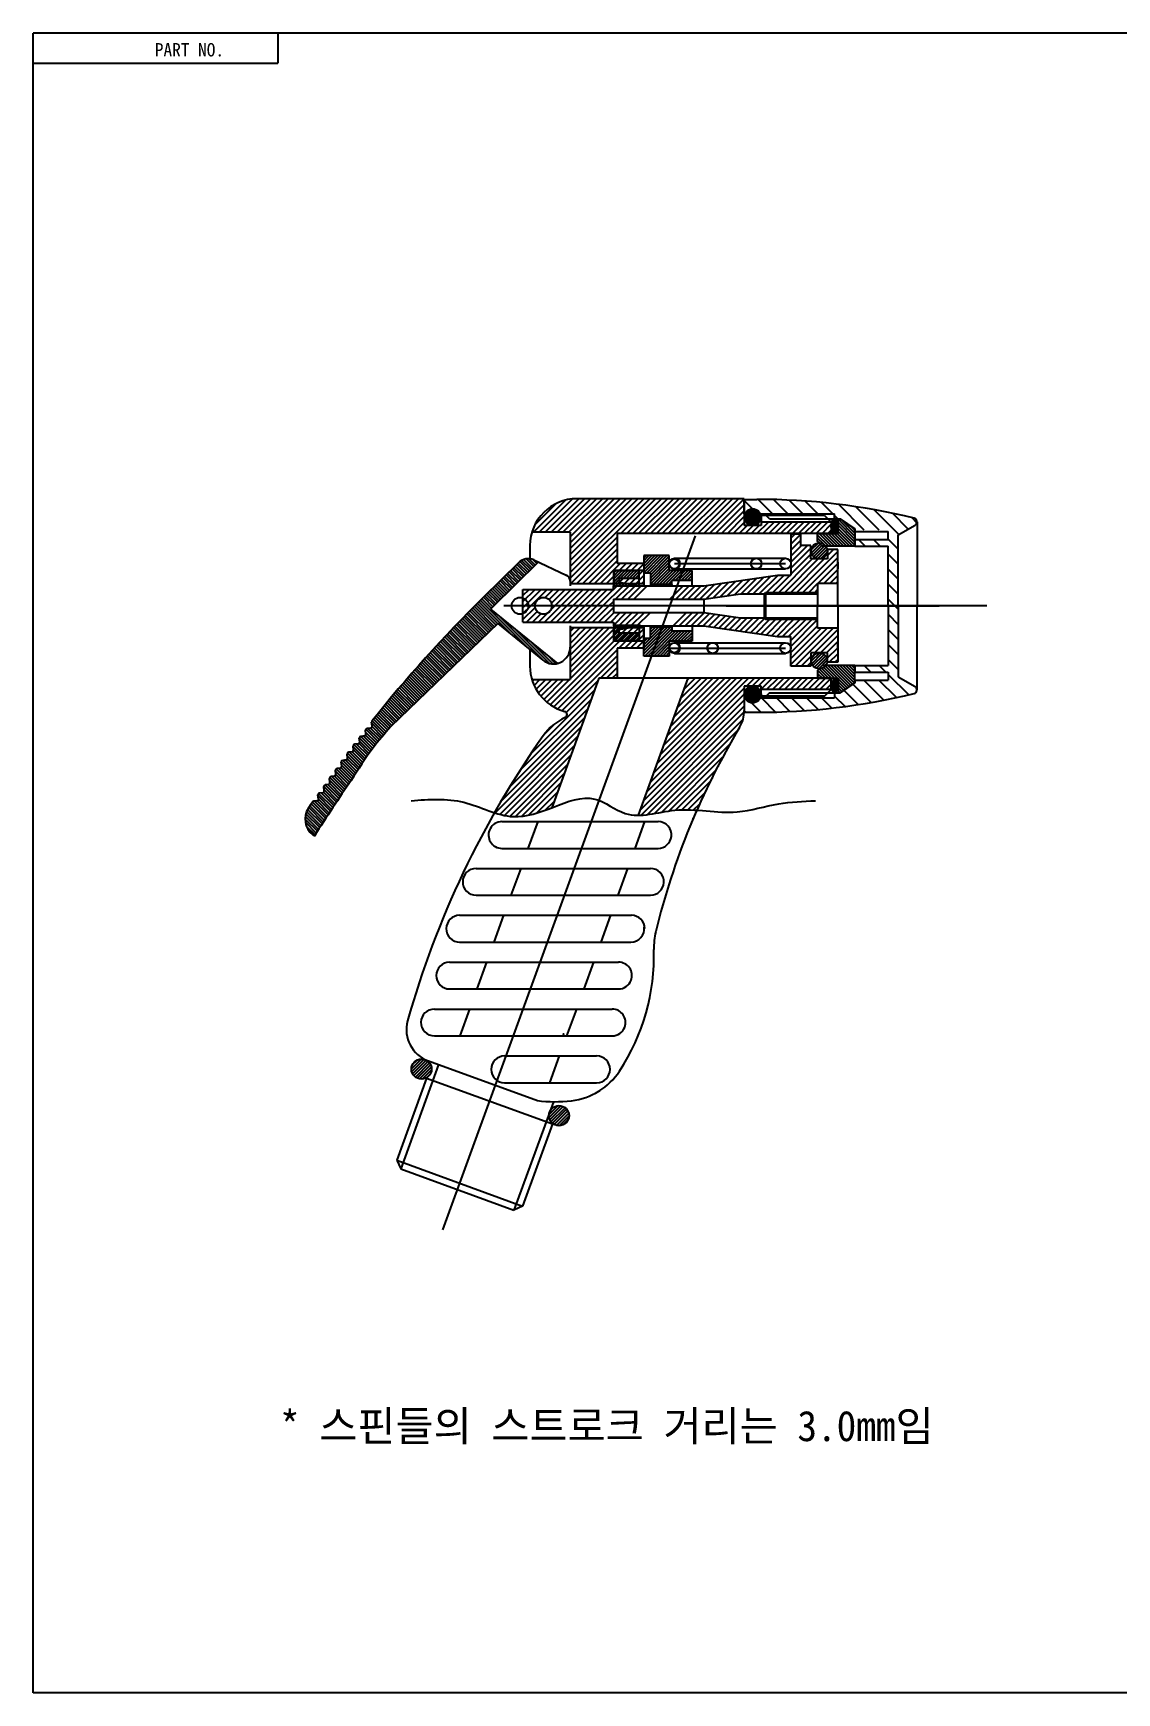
# Model space of a CAD drawing. Extents: x 838 to 1191, y 57 to 305.
# Drawn here: x 838.1 to 1000, y 56.8 to 304.6 of the extents above; entities that cross this region are included whole.
import ezdxf

# ---------------------------------------------------------------- set-up
doc = ezdxf.new("R2010")
doc.units = 0
doc.layers.get('0').update_dxf_attribs({"color": 2, "linetype": 'CONTINUOUS'})
doc.styles.add('STYLE1', font='GulimChe.ttf', dxfattribs={"height": 3})
doc.styles.add('STYLE3', font='GulimChe.ttf')
pattern_1 = [(45, (-5.9449, -768.7555), (-0.2245064, 0.2245064), [])]

# ---------------------------------------------------------------- blocks, each defined once
blk = doc.blocks.new('A$C1EE47517')
at = {"linetype": 'Continuous'}
for p, q in [((3.05, 1.9), (3.05, 4.1)), ((3.05, 4.1), (3.35, 4.1)), ((3.05, 4.1), (3.35, 4.1)), ((3.05, 1.9), (3.05, 4.1)), ((3.35, 4.1), (5.55, 2.6)), ((3.35, 4.1), (5.55, 2.6)), ((5.55, 2.6), (5.55, 0)), ((5.55, 2.6), (5.55, 0)), ((0, 0.7), (0, 1.9)), ((0, 1.9), (3.05, 1.9)), ((0, 1.9), (3.05, 1.9)), ((0.7, 0), (0, 0.7)), ((5.55, 0), (0.7, 0))]:
    blk.add_line(p, q, dxfattribs=at)

msp = doc.modelspace()

# ---------------------------------------------------------------- hatches: boundary and pattern name
h = msp.add_hatch()
h.set_pattern_fill('ANSI31', color=256, scale=5, style=0)
h.set_pattern_definition([(45, (-466.68055, -1931.7047), (-0.44194174, 0.44194174), [])])
h.paths.add_polyline_path([(957.3418, 229.86325), (957.3418, 231.56325), (946.8418, 231.56325), (946.8418, 231.06325), (944.3418, 231.06325), (944.3418, 235.06325), (919.3418, 235.06325, 0.331679267), (912.63359, 230.06325), (918.3418, 230.06325), (918.3418, 222.36325), (929.3418, 222.36325), (929.3418, 225.36325), (925.3418, 225.36325), (925.3418, 229.86325)])
edge = h.paths.add_edge_path()
edge.add_line((922.62066, 208.26325), (925.3418, 208.26325))
edge.add_line((925.3418, 208.26325), (925.3418, 212.76325))
edge.add_line((925.3418, 212.76325), (929.3418, 212.76325))
edge.add_line((929.3418, 212.76325), (929.3418, 215.76325))
edge.add_line((929.3418, 215.76325), (918.3444, 215.76325))
edge.add_line((918.3444, 215.76325), (918.34801, 212.89632))
edge.add_arc((915.84801, 212.89317), 2.5, -4.0416365, 0.0722357, ccw=False)
edge.add_line((918.3418, 212.71697), (918.3418, 208.06325))
edge.add_line((918.3418, 208.06325), (912.63359, 208.06325))
edge.add_arc((919.3418, 210.06325), 7, 196.6015496, 254.8769637)
edge.add_arc((917.3851, 202.82299), 0.5, -65.910747, 74.8769637, ccw=False)
edge.add_arc((920.85445, 195.06325), 8, 114.089253, 144.8515192)
edge.add_arc((1028.78596, 119.07121), 140, 144.8515192, 150.4220343)
edge.add_spline(control_points=[(907.03008, 188.17625), (907.97372, 187.86692), (910.78534, 187.16128), (913.63426, 188.16898), (915.58088, 188.92162)], knot_values=[12.622246442, 12.622246442, 12.622246442, 12.622246442, 15.586527392, 21.473886584, 21.473886584, 21.473886584, 21.473886584], degree=3, periodic=0)
edge.add_line((915.58088, 188.92162), (922.62066, 208.26325))
edge = h.paths.add_edge_path()
edge.add_spline(control_points=[(928.47351, 187.79626), (930.24753, 187.79916), (933.24525, 188.69441), (936.17113, 188.62199), (937.25793, 188.55146)], knot_values=[35.050261881, 35.050261881, 35.050261881, 35.050261881, 40.477420408, 43.722851468, 43.722851468, 43.722851468, 43.722851468], degree=3, periodic=0)
edge.add_arc((1037.61819, 144.49339), 109.60518, 149.039412, 156.2985645, ccw=False)
edge.add_arc((939.3418, 203.45183), 5, 329.039412, 360)
edge.add_line((944.3418, 203.45183), (944.3418, 207.06325))
edge.add_line((944.3418, 207.06325), (946.8418, 207.06325))
edge.add_line((946.8418, 207.06325), (946.8418, 206.56325))
edge.add_line((946.8418, 206.56325), (957.3418, 206.56325))
edge.add_line((957.3418, 206.56325), (957.3418, 208.26325))
edge.add_line((957.3418, 208.26325), (935.92289, 208.26325))
edge.add_line((935.92289, 208.26325), (928.47351, 187.79626))
h = msp.add_hatch()
h.set_pattern_fill('ANSI31', color=256, scale=0.5, angle=90, style=0)
h.set_pattern_definition([(135, (622.5974, -56.352), (-1.122532, -1.122532), [])])
h.paths.add_polyline_path([(947.3418, 234.95711), (947.3418, 232.81325), (957.8418, 232.81325), (957.8418, 232.06325), (958.6418, 232.06325), (960.8418, 230.56325), (960.8418, 230.36325), (965.8418, 230.36325), (965.8418, 228.96325), (960.8418, 228.96325), (960.8418, 227.96325), (965.8418, 227.96325), (965.8418, 219.06325), (967.3418, 219.06325), (967.3418, 229.66325), (969.85437, 231.11389, 0.677224235), (969.70185, 232.17052, 0.056512468)])
h.paths.add_polyline_path([(947.3418, 234.95711, 0.002769935), (946.23385, 234.96325), (944.3418, 234.96325), (944.3418, 233.96325), (945.1418, 233.96325), (945.1418, 232.81325), (947.3418, 232.81325)])
h.paths.add_polyline_path([(945.1418, 233.96325), (944.3418, 233.96325), (944.3418, 232.81325), (945.1418, 232.81325)])
h.paths.add_polyline_path([(967.3418, 219.06325), (965.8418, 219.06325), (965.8418, 210.16325), (960.8418, 210.16325), (960.8418, 209.16325), (965.8418, 209.16325), (965.8418, 207.96325), (960.8418, 207.96325), (960.8418, 207.56325), (958.6418, 206.06325), (957.8418, 206.06325), (957.8418, 205.31325), (947.3418, 205.31325), (947.3418, 203.16939, 0.056512468), (969.70185, 205.95598, 0.677224235), (969.85437, 207.01262), (967.3418, 208.46325)])
h.paths.add_polyline_path([(947.3418, 205.31325), (945.1418, 205.31325), (945.1418, 204.16325), (944.3418, 204.16325), (944.3418, 203.16325), (946.23385, 203.16325, 0.002769935), (947.3418, 203.16939)])
h.paths.add_polyline_path([(945.1418, 205.31325), (944.3418, 205.31325), (944.3418, 204.16325), (945.1418, 204.16325)], flags=16)
h = msp.add_hatch()
h.set_pattern_fill('ANSI31', color=256, style=0)
h.set_pattern_definition([(45, (-466.68055, -1931.70472), (-0.0883883476, 0.0883883476), [])])
h.paths.add_polyline_path([(946.8418, 232.31325, 1), (944.3418, 232.31325, 1)])
h = msp.add_hatch()
h.set_pattern_fill('ANSI31', color=256, scale=0.1, angle=90, style=0)
h.set_pattern_definition([(135, (-305.10816, -1266.4466), (-0.224506403, -0.224506403), [])])
h.paths.add_polyline_path([(960.8418, 230.56325), (958.6418, 232.06325), (958.3418, 232.06325), (958.3418, 229.86325), (955.29631, 229.86325), (955.29631, 228.66325), (955.49731, 228.46225, -0.252365145), (956.52099, 227.96325), (960.8418, 227.96325)])
h.paths.add_polyline_path([(958.3418, 208.26325), (958.3418, 206.06325), (958.6418, 206.06325), (960.8418, 207.56325), (960.8418, 210.16325), (956.52099, 210.16325, -0.252365145), (955.49731, 209.66425), (955.29631, 209.46325), (955.29631, 208.26325)])
h = msp.add_hatch()
h.set_pattern_fill('ANSI31', color=256, scale=0.1, style=0)
h.set_pattern_definition([(45, (-466.680554, -1424.754878), (-0.008838834765, 0.008838834765), [])])
edge = h.paths.add_edge_path()
edge.add_ellipse((957.8418, 230.96325), major_axis=(0, -1.1), ratio=0.454545455, start_angle=0, end_angle=360)
h = msp.add_hatch()
h.set_pattern_fill('ANSI31', color=256, scale=0.1, style=0)
h.set_pattern_definition([(45, (-305.10816, -1266.4466), (-0.224506403, 0.224506403), [])])
h.paths.add_polyline_path([(955.49731, 228.46225, 0.402300598), (954.34631, 227.26325, 1), (956.74631, 227.26325, 0.156977317), (956.52099, 227.96325), (955.99631, 227.96325)])
h.paths.add_polyline_path([(955.49731, 209.66425), (955.99631, 210.16325), (956.52099, 210.16325, 0.156977317), (956.74631, 210.86325, 1), (954.34631, 210.86325, 0.402300598)])
h = msp.add_hatch()
h.set_pattern_fill('ANSI31', color=256, scale=0.1, angle=90, style=0)
h.set_pattern_definition([(135, (658.84325, -110.1147), (-0.2245064, -0.2245064), [])])
edge = h.paths.add_edge_path()
edge.add_line((907.53769, 216.40584), (914.27471, 210.95031))
edge.add_arc((915.84801, 212.89317), 2.5, 231, 284.1301024)
edge.add_line((916.45832, 210.46881), (906.44342, 218.57872))
edge.add_arc((1047.68797, 75.57181), 201, 134.5344343, 134.6447689, ccw=False)
edge.add_line((906.71907, 218.85045), (913.58148, 225.60223))
edge.add_line((913.58148, 225.60223), (912.90201, 225.91803))
edge.add_arc((912.05905, 224.10436), 2, 65.0722357, 134.5344343)
edge.add_line((910.65638, 225.53001), (905.31639, 220.27611))
edge.add_arc((1047.68797, 75.57181), 203, 134.5344343, 141.5327323)
edge.add_arc((888.94208, 201.69598), 0.25, 141.5327323, 186)
edge.add_line((888.69345, 201.66985), (888.75438, 201.09018))
edge.add_arc((888.50575, 201.06405), 0.25, -84.0000002, 6, ccw=False)
edge.add_line((888.53188, 200.81542), (887.99201, 200.75868))
edge.add_arc((888.01814, 200.51005), 0.25, 96, 186)
edge.add_line((887.76951, 200.48391), (887.82998, 199.9086))
edge.add_arc((887.58135, 199.88247), 0.25, -84.0000002, 6, ccw=False)
edge.add_line((887.60748, 199.63384), (887.07544, 199.57792))
edge.add_arc((887.10157, 199.32929), 0.25, 96, 186)
edge.add_line((886.85294, 199.30316), (886.91423, 198.72003))
edge.add_arc((886.6656, 198.69389), 0.25, -84.0000002, 6, ccw=False)
edge.add_line((886.69173, 198.44526), (886.16751, 198.39017))
edge.add_arc((886.19364, 198.14153), 0.25, 96, 186)
edge.add_line((885.94501, 198.1154), (886.00712, 197.52445))
edge.add_arc((885.75849, 197.49831), 0.25, -84.0000002, 6, ccw=False)
edge.add_line((885.78463, 197.24968), (885.26823, 197.19541))
edge.add_arc((885.29437, 196.94678), 0.25, 96, 186)
edge.add_line((885.04574, 196.92065), (885.10867, 196.32186))
edge.add_arc((884.86004, 196.29573), 0.25, -84.0000002, 6, ccw=False)
edge.add_line((884.88617, 196.0471), (884.37762, 195.99365))
edge.add_arc((884.40375, 195.74501), 0.25, 96, 186)
edge.add_line((884.15512, 195.71888), (884.21888, 195.11226))
edge.add_arc((883.97025, 195.08613), 0.25, -84.0000002, 6, ccw=False)
edge.add_line((883.99638, 194.8375), (883.49567, 194.78487))
edge.add_arc((883.52181, 194.53624), 0.25, 96, 186)
edge.add_line((883.27318, 194.51011), (883.33776, 193.89564))
edge.add_arc((883.08913, 193.8695), 0.25, -84.0000002, 6, ccw=False)
edge.add_line((883.11526, 193.62087), (882.62241, 193.56907))
edge.add_arc((882.64854, 193.32044), 0.25, 96, 186)
edge.add_line((882.39991, 193.29431), (882.46532, 192.67199))
edge.add_arc((882.21669, 192.64585), 0.25, -84.0000002, 6, ccw=False)
edge.add_line((882.24282, 192.39722), (881.75783, 192.34625))
edge.add_arc((881.78396, 192.09762), 0.25, 96, 186)
edge.add_line((881.53533, 192.07149), (881.60157, 191.4413))
edge.add_arc((881.35294, 191.41517), 0.25, -84.0000002, 6, ccw=False)
edge.add_line((881.37907, 191.16653), (880.90196, 191.11639))
edge.add_arc((880.92809, 190.86776), 0.25, 96, 186)
edge.add_line((880.67946, 190.84163), (880.74653, 190.20356))
edge.add_arc((880.49789, 190.17743), 0.25, -84, 6, ccw=False)
edge.add_line((880.52403, 189.9288), (880.03559, 189.87746))
edge.add_arc((880.06172, 189.62883), 0.25, 96, 145.767666)
edge.add_arc((1047.68797, 75.57181), 203, 145.767666, 146.0631767)
edge.add_line((879.26827, 188.90233), (879.23942, 188.85864))
edge.add_arc((881.75723, 187.22749), 3, 147.0631767, 231)
edge.add_line((879.86927, 184.89606), (880.13473, 184.68109))
edge.add_spline(control_points=[(880.13473, 184.68109), (881.05042, 186.1052), (882.84655, 188.89857), (885.81421, 193.25105), (888.46109, 197.46488), (890.64887, 199.98857), (891.55797, 201.03725)], knot_values=[0, 0, 0, 0, 5.078515851, 9.961485219, 15.81059613, 19.969151939, 19.969151939, 19.969151939, 19.969151939], degree=3, periodic=0)
edge.add_line((891.55797, 201.03725), (907.53769, 216.40584))
h = msp.add_hatch()
h.set_pattern_fill('ANSI31', color=256, scale=0.1, style=0)
h.set_pattern_definition(pattern_1)
h.paths.add_polyline_path([(933.1418, 224.36325), (933.1418, 226.56325), (929.3418, 226.56325), (929.3418, 223.96325), (930.3418, 223.96325), (930.3418, 222.26325), (933.5418, 222.26325), (933.5418, 222.86325), (936.5418, 222.86325), (936.5418, 224.36325)])
h.paths.add_polyline_path([(930.3418, 214.16325), (929.3418, 214.16325), (929.3418, 212.76325), (929.3418, 211.56325), (933.1418, 211.56325), (933.1418, 213.76325), (936.5418, 213.76325), (936.5418, 215.26325), (933.5418, 215.26325), (933.5418, 215.86325), (930.3418, 215.86325)])
h = msp.add_hatch()
h.set_pattern_fill('ANSI31', color=256, scale=0.1, style=0)
h.set_pattern_definition(pattern_1)
h.paths.add_polyline_path([(925.6418, 222.58825), (925.6418, 223.16325), (928.6418, 223.16325), (928.6418, 224.31325), (924.8418, 224.31325), (924.8418, 222.01325), (928.8418, 222.01325)])
h = msp.add_hatch()
h.set_pattern_fill('ANSI31', color=256, scale=0.1, style=0)
h.set_pattern_definition(pattern_1)
h.paths.add_polyline_path([(928.8418, 216.11325), (924.8418, 216.11325), (924.8418, 213.81325), (928.6418, 213.81325), (928.6418, 214.96325), (925.6418, 214.96325), (925.6418, 215.53825)])
h = msp.add_hatch()
h.set_pattern_fill('ANSI31', color=256, scale=0.1, style=0)
h.set_pattern_definition([(315, (-466.680554, 1862.881381), (-0.008838834765, -0.008838834765), [])])
edge = h.paths.add_edge_path()
edge.add_ellipse((957.8418, 207.16325), major_axis=(0, 1.1), ratio=0.454545455, start_angle=180, end_angle=360, ccw=False)
edge.add_ellipse((957.8418, 207.16325), major_axis=(0, 1.1), ratio=0.454545455, start_angle=90, end_angle=180, ccw=False)
edge.add_ellipse((957.8418, 207.16325), major_axis=(0, 1.1), ratio=0.454545455, start_angle=0, end_angle=90, ccw=False)
h = msp.add_hatch()
h.set_pattern_fill('ANSI31', color=256, style=0)
h.set_pattern_definition([(315, (-466.68055, 2369.83122), (-0.0883883476, -0.0883883476), [])])
h.paths.add_polyline_path([(946.8418, 205.81325, 1), (944.3418, 205.81325, 1)])
h = msp.add_hatch()
h.set_pattern_fill('ANSI31', color=256, scale=0.1, style=0)
h.set_pattern_definition([(45, (658.84325, -110.1147), (-0.2245064, 0.2245064), [])])
h.paths.add_polyline_path([(897.63842, 149.89609, 1), (894.63842, 149.89609, 1)])
h.paths.add_polyline_path([(915.27214, 143.48533), (915.24849, 143.42037, 0.081685948), (915.16948, 142.93995, 1), (918.16948, 142.93995, 0.829328697)])

# ---------------------------------------------------------------- linework, layer by layer
for p, q in [((1190.94655, 304.56536), (838.14655, 304.56536)), ((838.14655, 56.76536), (838.14655, 304.56536)), ((874.65846, 304.56536), (874.65846, 300.06536)), ((838.14655, 300.06536), (874.65846, 300.06536)), ((944.3418, 235.06325), (919.3418, 235.06325)), ((944.3418, 235.06325), (944.3418, 233.06325)), ((944.3418, 235.06325), (944.3418, 231.06325)), ((944.3418, 232.81325), (944.3418, 234.96325)), ((944.3418, 234.96325), (946.23385, 234.96325)), ((944.3418, 232.81325), (957.8418, 232.81325)), ((946.8418, 231.06325), (944.3418, 231.06325)), ((956.3418, 232.56325), (946.8418, 232.56325)), ((946.8418, 232.56325), (946.8418, 231.06325)), ((957.3418, 231.56325), (946.8418, 231.56325)), ((948.0918, 232.06325), (947.3418, 232.81325)), ((948.0918, 232.06325), (958.6418, 232.06325)), ((956.3418, 232.56325), (957.3418, 231.56325)), ((957.3418, 231.56325), (957.3418, 229.86325)), ((957.8418, 232.06325), (957.8418, 232.81325)), ((960.8418, 230.56325), (958.6418, 232.06325)), ((960.8418, 230.16325), (960.8418, 230.56325)), ((967.3418, 229.66325), (969.85437, 231.11389)), ((970.1418, 231.61172), (970.1418, 219.06325)), ((937.00315, 229.50504), (899.29973, 125.91574)), ((912.3418, 228.06325), (912.3418, 226.08427)), ((918.3418, 230.06325), (912.63359, 230.06325)), ((918.3418, 230.06325), (918.3418, 222.06325)), ((957.3418, 229.86325), (925.3418, 229.86325)), ((925.3418, 229.86325), (925.3418, 225.36325)), ((951.29631, 229.16369), (951.94587, 229.81325)), ((951.29631, 229.81325), (952.79631, 229.81325)), ((951.29631, 229.81325), (952.79631, 229.81325)), ((951.29631, 229.81325), (951.29631, 223.66325)), ((951.29631, 228.26567), (952.79631, 229.76567)), ((951.29631, 227.36764), (952.79631, 228.86764)), ((951.29631, 225.57159), (953.78797, 228.06325)), ((951.29631, 226.46962), (952.88995, 228.06325)), ((952.79631, 228.06325), (952.79631, 229.81325)), ((952.79631, 228.06325), (952.79631, 229.81325)), ((952.79631, 228.06325), (952.79631, 229.81325)), ((954.29631, 228.06325), (952.79631, 228.06325)), ((954.29631, 226.06325), (954.29631, 228.06325)), ((960.8418, 230.16325), (965.8418, 230.16325)), ((960.8418, 227.96325), (960.8418, 228.96325)), ((960.8418, 227.96325), (960.8418, 228.96325)), ((960.8418, 228.96325), (965.8418, 228.96325)), ((965.8418, 228.96325), (965.8418, 230.16325)), ((967.3418, 219.06325), (967.3418, 229.66325)), ((910.65638, 225.53001), (905.31639, 220.27611)), ((913.58148, 225.60223), (906.71907, 218.85045)), ((912.90201, 225.91803), (917.75706, 223.66153)), ((929.3418, 226.56325), (929.3418, 222.06325)), ((933.1418, 226.56325), (929.3418, 226.56325)), ((933.1418, 224.36325), (933.1418, 226.56325)), ((933.9418, 226.16325), (950.49631, 226.16325)), ((949.48205, 221.06325), (954.48205, 226.06325)), ((950.38007, 221.06325), (955.38007, 226.06325)), ((951.2781, 221.06325), (956.2781, 226.06325)), ((951.29631, 224.67356), (954.29631, 227.67356)), ((951.29631, 223.77554), (954.29631, 226.77554)), ((952.17612, 221.06325), (958.29631, 227.18344)), ((953.07415, 221.06325), (958.29631, 226.28541)), ((956.79631, 226.06325), (954.29631, 226.06325)), ((956.79631, 226.58146), (957.6781, 227.46325)), ((958.29631, 227.46325), (956.79631, 227.46325)), ((956.79631, 227.46325), (956.79631, 226.06325)), ((958.29631, 219.06325), (958.29631, 227.46325)), ((958.29631, 225.56325), (958.29631, 224.56325)), ((960.8418, 227.96325), (965.8418, 227.96325)), ((965.8418, 219.06325), (965.8418, 227.96325)), ((924.8418, 224.36325), (924.8418, 222.36325)), ((929.3418, 224.36325), (924.8418, 224.36325)), ((924.8418, 222.06325), (924.8418, 224.31325)), ((928.6418, 224.31325), (924.8418, 224.31325)), ((929.3418, 225.36325), (925.3418, 225.36325)), ((925.6418, 223.16325), (925.6418, 222.58825)), ((928.6418, 223.16325), (925.6418, 223.16325)), ((928.6418, 222.04919), (928.6418, 224.31325)), ((929.3418, 225.36325), (929.3418, 222.06325)), ((930.3418, 223.96325), (929.3418, 223.96325)), ((930.3418, 223.96325), (930.3418, 222.26325)), ((936.5418, 224.36325), (933.1418, 224.36325)), ((933.90121, 225.36325), (950.49631, 225.36325)), ((933.9418, 224.56325), (950.49631, 224.56325)), ((936.5418, 222.06325), (936.5418, 224.36325)), ((938.29631, 222.06325), (949.29631, 223.66325)), ((942.85962, 220.72701), (945.20005, 223.06743)), ((943.89389, 220.86325), (946.25093, 223.22029)), ((944.79192, 220.86325), (947.30181, 223.37314)), ((945.68995, 220.86325), (948.35269, 223.526)), ((946.58797, 220.86325), (949.38797, 223.66325)), ((947.686, 221.06325), (950.286, 223.66325)), ((948.58402, 221.06325), (951.18402, 223.66325)), ((949.29631, 223.66325), (951.29631, 223.66325)), ((955.32218, 222.41325), (958.29631, 225.38739)), ((956.2202, 222.41325), (958.29631, 224.48936)), ((957.11823, 222.41325), (958.29631, 223.59133)), ((911.29631, 221.49995), (924.79631, 221.49995)), ((911.29631, 220.59459), (912.20167, 221.49995)), ((911.29631, 221.49261), (911.30365, 221.49995)), ((911.29631, 216.62655), (911.29631, 221.49995)), ((911.29631, 219.69656), (913.09631, 221.49656)), ((911.56102, 219.06325), (913.99772, 221.49995)), ((912.45905, 219.06325), (914.89575, 221.49995)), ((913.61445, 216.62655), (918.48785, 221.49995)), ((914.51248, 216.62655), (919.38588, 221.49995)), ((914.58422, 220.2904), (915.79377, 221.49995)), ((915.18341, 219.99156), (916.6918, 221.49995)), ((915.4105, 216.62655), (920.2839, 221.49995)), ((915.53617, 219.4463), (917.58982, 221.49995)), ((918.33558, 222.75596), (918.33645, 222.06325)), ((918.33558, 222.75596), (918.33645, 222.06325)), ((929.3418, 222.36325), (918.3418, 222.36325)), ((918.74523, 219.06325), (921.18193, 221.49995)), ((919.64325, 219.06325), (922.07995, 221.49995)), ((920.54128, 219.06325), (922.97798, 221.49995)), ((921.43931, 219.06325), (923.876, 221.49995)), ((922.33733, 219.06325), (924.77403, 221.49995)), ((923.23536, 219.06325), (926.23536, 222.06325)), ((924.79631, 221.52223), (925.33733, 222.06325)), ((924.79631, 222.06325), (938.29631, 222.06325)), ((924.79631, 221.49995), (924.79631, 222.06325)), ((928.8418, 222.01325), (924.8418, 222.01325)), ((925.13338, 220.06325), (927.13338, 222.06325)), ((925.6418, 222.58825), (928.8418, 222.01325)), ((926.03141, 220.06325), (928.03141, 222.06325)), ((929.3418, 222.36325), (926.89397, 222.36325)), ((926.92943, 220.06325), (928.92943, 222.06325)), ((927.82746, 220.06325), (929.82746, 222.06325)), ((930.3418, 222.26325), (930.3418, 222.06325)), ((933.5418, 222.26325), (930.3418, 222.26325)), ((933.21561, 220.06325), (935.21561, 222.06325)), ((933.5418, 222.26325), (933.5418, 222.86325)), ((936.5418, 222.86325), (933.5418, 222.86325)), ((933.5418, 222.26325), (933.5418, 222.06325)), ((934.11364, 220.06325), (936.11364, 222.06325)), ((935.01166, 220.06325), (937.01166, 222.06325)), ((935.90969, 220.06325), (937.90969, 222.06325)), ((936.80771, 220.06325), (938.89476, 222.1503)), ((937.70574, 220.06325), (939.94564, 222.30315)), ((938.29631, 220.06325), (943.79631, 220.86325)), ((938.6561, 220.11558), (940.99652, 222.45601)), ((939.70698, 220.26844), (942.04741, 222.60887)), ((940.75786, 220.4213), (943.09829, 222.76172)), ((941.80874, 220.57415), (944.14917, 222.91458)), ((943.79631, 220.86325), (947.29631, 220.86325)), ((947.29631, 220.86325), (947.49631, 221.06325)), ((947.29631, 220.86325), (955.29631, 220.86325)), ((947.29631, 220.86325), (947.29631, 217.26325)), ((947.49631, 221.06325), (955.29631, 221.06325)), ((947.49631, 221.06325), (947.49631, 217.06325)), ((953.97218, 221.06325), (955.29631, 222.38739)), ((954.8702, 221.06325), (955.29631, 221.48936)), ((958.29631, 222.41325), (955.29631, 222.41325)), ((955.29631, 222.41325), (955.29631, 219.06325)), ((958.01625, 222.41325), (958.29631, 222.69331)), ((906.44342, 218.57872), (916.45832, 210.46881)), ((980.58769, 219.06325), (908.45581, 219.06325)), ((980.58769, 219.06325), (908.45581, 219.06325)), ((911.29631, 217.90051), (912.45905, 219.06325)), ((911.29631, 218.79854), (911.56102, 219.06325)), ((911.29631, 217.00249), (913.11916, 218.82534)), ((911.8184, 216.62655), (913.418, 218.22615)), ((916.30853, 216.62655), (918.74523, 219.06325)), ((917.20656, 216.62655), (919.64325, 219.06325)), ((917.89631, 219.0518), (917.90776, 219.06325)), ((918.10458, 216.62655), (920.54128, 219.06325)), ((919.00261, 216.62655), (921.43931, 219.06325)), ((919.90063, 216.62655), (922.33733, 219.06325)), ((920.79866, 216.62655), (923.23536, 219.06325)), ((921.69668, 216.62655), (924.13338, 219.06325)), ((922.59471, 216.62655), (924.79631, 218.82815)), ((924.13338, 219.06325), (924.79631, 219.72618)), ((924.79631, 220.06325), (938.29631, 220.06325)), ((924.79631, 220.06325), (924.79631, 218.06325)), ((938.0918, 219.06325), (930.8418, 219.06325)), ((938.29631, 220.06325), (938.29631, 218.06325)), ((941.66098, 219.06325), (973.43994, 219.06325)), ((951.29631, 219.06325), (950.38555, 219.06325)), ((955.29631, 215.71325), (955.29631, 219.06325)), ((958.29631, 219.06325), (958.29631, 210.66325)), ((965.8418, 219.06325), (965.8418, 210.16325)), ((967.3418, 219.06325), (967.3418, 208.46325)), ((970.1418, 206.51478), (970.1418, 219.06325)), ((907.53769, 216.40584), (891.55797, 201.03725)), ((907.53769, 216.40584), (914.27471, 210.95031)), ((911.29631, 216.62655), (924.79631, 216.62655)), ((912.71643, 216.62655), (913.96326, 217.87339)), ((918.3418, 216.06325), (918.3418, 208.06325)), ((929.3418, 215.76325), (918.3418, 215.76325)), ((918.34402, 216.06325), (918.34801, 212.89632)), ((918.34402, 216.06325), (918.34801, 212.89632)), ((923.49273, 216.62655), (924.92943, 218.06325)), ((924.39076, 216.62655), (925.82746, 218.06325)), ((924.79631, 216.13408), (926.72548, 218.06325)), ((924.79631, 218.06325), (938.29631, 218.06325)), ((924.79631, 216.62655), (924.79631, 216.06325)), ((924.79631, 216.06325), (938.29631, 216.06325)), ((928.8418, 216.11325), (924.8418, 216.11325)), ((924.8418, 216.06325), (924.8418, 213.81325)), ((924.8418, 213.76325), (924.8418, 215.76325)), ((925.62351, 216.06325), (927.62351, 218.06325)), ((925.6418, 215.53825), (928.8418, 216.11325)), ((926.52154, 216.06325), (928.52154, 218.06325)), ((929.3418, 215.76325), (926.89397, 215.76325)), ((927.41956, 216.06325), (929.41956, 218.06325)), ((928.31759, 216.06325), (930.31759, 218.06325)), ((928.6418, 216.07731), (928.6418, 213.81325)), ((929.3418, 211.56325), (929.3418, 216.06325)), ((929.3418, 216.06325), (929.3418, 212.76325)), ((930.3418, 215.86325), (930.3418, 216.06325)), ((930.3418, 214.16325), (930.3418, 215.86325)), ((933.5418, 215.86325), (930.3418, 215.86325)), ((933.5418, 215.86325), (933.5418, 216.06325)), ((933.5418, 215.86325), (933.5418, 215.26325)), ((933.70574, 216.06325), (935.70574, 218.06325)), ((934.60377, 216.06325), (936.60377, 218.06325)), ((935.50179, 216.06325), (937.50179, 218.06325)), ((936.39982, 216.06325), (938.38667, 218.05011)), ((936.5418, 216.06325), (936.5418, 213.76325)), ((937.29784, 216.06325), (939.17066, 217.93607)), ((938.19587, 216.06325), (939.95465, 217.82204)), ((938.29631, 218.06325), (943.79631, 217.26325)), ((938.29631, 216.06325), (949.29631, 214.46325)), ((938.99261, 215.96197), (940.73865, 217.708)), ((939.7766, 215.84794), (941.52264, 217.59397)), ((940.56059, 215.7339), (942.30663, 217.47993)), ((941.34459, 215.61987), (943.09062, 217.3659)), ((942.12858, 215.50583), (943.886, 217.26325)), ((942.91257, 215.3918), (944.78402, 217.26325)), ((943.69656, 215.27776), (945.68205, 217.26325)), ((943.79631, 217.26325), (947.29631, 217.26325)), ((944.48055, 215.16373), (946.58007, 217.26325)), ((945.26454, 215.04969), (947.3872, 217.17236)), ((946.04853, 214.93566), (948.17612, 217.06325)), ((946.83252, 214.82162), (949.07415, 217.06325)), ((947.29631, 217.26325), (955.29631, 217.26325)), ((947.29631, 217.26325), (947.49631, 217.06325)), ((947.49631, 217.06325), (955.29631, 217.06325)), ((947.61651, 214.70759), (949.97218, 217.06325)), ((948.4005, 214.59355), (950.8702, 217.06325)), ((949.18449, 214.47952), (951.76823, 217.06325)), ((950.06625, 214.46325), (952.66625, 217.06325)), ((950.96428, 214.46325), (953.56428, 217.06325)), ((951.29631, 213.89726), (954.4623, 217.06325)), ((951.29631, 212.99923), (955.29631, 216.99923)), ((951.29631, 212.10121), (955.29631, 216.10121)), ((951.29631, 210.30515), (956.70441, 215.71325)), ((951.29631, 211.20318), (955.80638, 215.71325)), ((951.95243, 210.06325), (957.60243, 215.71325)), ((958.29631, 215.71325), (955.29631, 215.71325)), ((928.6418, 213.81325), (924.8418, 213.81325)), ((929.3418, 213.76325), (924.8418, 213.76325)), ((925.6418, 214.96325), (925.6418, 215.53825)), ((928.6418, 214.96325), (925.6418, 214.96325)), ((930.3418, 214.16325), (929.3418, 214.16325)), ((933.1418, 213.76325), (933.1418, 211.56325)), ((936.5418, 213.76325), (933.1418, 213.76325)), ((936.5418, 215.26325), (933.5418, 215.26325)), ((933.9418, 213.56325), (950.49631, 213.56325)), ((949.29631, 214.46325), (951.29631, 214.46325)), ((951.29631, 210.06325), (951.29631, 214.46325)), ((954.85046, 212.06325), (958.29631, 215.5091)), ((955.74848, 212.06325), (958.29631, 214.61108)), ((956.64651, 212.06325), (958.29631, 213.71305)), ((958.29631, 212.56325), (958.29631, 213.56325)), ((912.3418, 212.51555), (912.3418, 210.06325)), ((918.34801, 212.89632), (918.34801, 212.89632)), ((918.34801, 212.89632), (918.34801, 212.89632)), ((929.3418, 212.76325), (925.3418, 212.76325)), ((925.3418, 212.76325), (925.3418, 208.26325)), ((933.1418, 211.56325), (929.3418, 211.56325)), ((933.1418, 212.76325), (950.49631, 212.76325)), ((933.9418, 211.96325), (950.49631, 211.96325)), ((952.85046, 210.06325), (954.29631, 211.5091)), ((954.29631, 212.06325), (954.29631, 210.06325)), ((956.79631, 212.06325), (954.29631, 212.06325)), ((956.79631, 211.31503), (958.29631, 212.81503)), ((956.79631, 210.66325), (956.79631, 212.06325)), ((958.29631, 210.66325), (956.79631, 210.66325)), ((957.04256, 210.66325), (958.29631, 211.917)), ((957.94059, 210.66325), (958.29631, 211.01898)), ((922.62066, 208.26325), (915.58088, 188.92162)), ((957.3418, 208.26325), (922.62066, 208.26325)), ((935.92289, 208.26325), (928.47351, 187.79626)), ((954.29631, 210.06325), (951.29631, 210.06325)), ((953.74848, 210.06325), (954.29631, 210.61108)), ((957.3418, 206.56325), (957.3418, 208.26325)), ((960.8418, 210.16325), (960.8418, 209.16325)), ((960.8418, 210.16325), (960.8418, 209.16325)), ((960.8418, 210.16325), (965.8418, 210.16325)), ((960.8418, 209.16325), (965.8418, 209.16325)), ((965.8418, 209.16325), (965.8418, 207.96325)), ((967.3418, 208.46325), (969.85437, 207.01262)), ((912.63359, 208.06325), (918.3418, 208.06325)), ((946.8418, 207.06325), (944.3418, 207.06325)), ((944.3418, 207.06325), (944.3418, 203.45183)), ((946.8418, 205.56325), (946.8418, 207.06325)), ((957.3418, 206.56325), (946.8418, 206.56325)), ((948.0918, 206.06325), (947.3418, 205.31325)), ((948.0918, 206.06325), (958.6418, 206.06325)), ((956.3418, 205.56325), (957.3418, 206.56325)), ((957.8418, 206.06325), (957.8418, 205.31325)), ((960.8418, 207.56325), (958.6418, 206.06325)), ((960.8418, 207.96325), (960.8418, 207.56325)), ((960.8418, 207.96325), (965.8418, 207.96325)), ((944.3418, 205.31325), (957.8418, 205.31325)), ((944.3418, 205.31325), (944.3418, 203.16325)), ((956.3418, 205.56325), (946.8418, 205.56325)), ((888.53188, 200.81542), (887.99201, 200.75868)), ((888.75438, 201.09018), (888.69345, 201.66985)), ((944.3418, 203.16325), (946.23385, 203.16325)), ((886.69173, 198.44526), (886.16751, 198.39017)), ((886.91423, 198.72003), (886.85294, 199.30316)), ((887.60748, 199.63384), (887.07544, 199.57792)), ((887.82998, 199.9086), (887.76951, 200.48391)), ((884.88617, 196.0471), (884.37762, 195.99365)), ((885.10867, 196.32186), (885.04574, 196.92065)), ((885.78463, 197.24968), (885.26823, 197.19541)), ((886.00712, 197.52445), (885.94501, 198.1154)), ((882.46532, 192.67199), (882.39991, 193.29431)), ((883.11526, 193.62087), (882.62241, 193.56907)), ((883.33776, 193.89564), (883.27318, 194.51011)), ((883.99638, 194.8375), (883.49567, 194.78487)), ((884.21888, 195.11226), (884.15512, 195.71888)), ((880.74653, 190.20356), (880.67946, 190.84163)), ((881.37907, 191.16653), (880.90196, 191.11639)), ((881.60157, 191.4413), (881.53533, 192.07149)), ((882.24282, 192.39722), (881.75783, 192.34625)), ((879.23942, 188.85864), (879.26827, 188.90233)), ((880.52403, 189.9288), (880.03559, 189.87746)), ((908.14648, 186.85277), (931.4739, 186.85277)), ((913.49766, 186.85277), (912.04178, 182.85277)), ((929.46033, 186.85277), (928.00445, 182.85277)), ((879.86927, 184.89606), (880.13473, 184.68109)), ((906.37519, 185.7815), (906.37519, 185.7815)), ((908.14648, 182.85277), (931.4739, 182.85277)), ((904.28928, 179.85277), (930.33318, 179.85277)), ((910.94987, 179.85277), (909.49399, 175.85277)), ((926.91254, 179.85277), (925.45666, 175.85277)), ((902.28941, 177.87599), (902.28941, 177.87599)), ((904.28928, 175.85277), (930.33318, 175.85277)), ((901.83785, 172.85277), (927.48448, 172.85277)), ((908.40208, 172.85277), (906.9462, 168.85277)), ((924.36475, 172.85277), (922.90887, 168.85277)), ((899.83799, 170.71885), (899.83799, 170.71885)), ((901.83785, 168.85277), (927.42469, 168.85277)), ((898.34147, 163.87599), (898.34147, 163.87599)), ((900.34134, 165.85277), (925.57137, 165.85277)), ((905.85429, 165.85277), (904.39841, 161.85277)), ((921.81696, 165.85277), (920.36108, 161.85277)), ((900.34134, 161.85277), (925.57137, 161.85277)), ((927.45076, 163.16873), (927.45076, 163.16873)), ((898.05857, 158.85277), (924.61122, 158.85277)), ((903.3065, 158.85277), (901.85062, 154.85277)), ((919.26916, 158.85277), (917.81328, 154.85277)), ((896.05871, 156.87599), (896.05871, 156.87599)), ((926.4906, 156.16873), (926.4906, 156.16873)), ((898.05857, 154.85277), (924.61122, 154.85277)), ((908.55791, 151.85277), (922.29672, 151.85277)), ((916.72137, 151.85277), (915.26549, 147.85277)), ((898.69137, 150.55853), (893.02879, 135.0007)), ((897.17037, 151.11213), (913.43982, 145.19053)), ((924.29672, 149.85277), (924.29672, 149.85277)), ((896.89663, 148.55132), (892.43111, 136.28242)), ((896.89663, 148.55132), (915.69048, 141.71092)), ((908.55791, 147.85277), (922.29672, 147.85277)), ((915.83319, 145.0268), (909.94325, 128.84434)), ((915.69048, 141.71092), (911.22497, 129.44201)), ((892.43111, 136.28242), (911.22497, 129.44201)), ((892.43111, 136.28242), (893.02879, 135.0007)), ((893.02879, 135.0007), (909.94325, 128.84434)), ((911.22497, 129.44201), (909.94325, 128.84434)), ((1190.94655, 56.76536), (838.14655, 56.76536))]:
    msp.add_line(p, q)
for centre, radius in [((945.5918, 232.31325), 1.25), ((955.54631, 227.26325), 1.2), ((933.9418, 225.36325), 0.8), ((933.8918, 225.31325), 0.75), ((946.1389, 225.36325), 0.8), ((950.49631, 225.36325), 0.8), ((910.84631, 219.06325), 1.25), ((914.34631, 219.06325), 1.25), ((933.8918, 212.81325), 0.75), ((933.9418, 212.76325), 0.8), ((939.62421, 212.76325), 0.8), ((950.49631, 212.76325), 0.8), ((955.54631, 210.86325), 1.2), ((945.5918, 205.81325), 1.25), ((896.13842, 149.89609), 1.5), ((916.66948, 142.93995), 1.5)]:
    msp.add_circle(centre, radius)
for centre, radius, start, end in [((1044.15566, 171.49339), 112, 176.8021473, 176.8021473), ((1044.68842, 171.49339), 112, 173.2701817, 173.2701817), ((919.3418, 228.06325), 7, 90, 180), ((946.23385, 134.96325), 100, 76.427237, 90), ((969.56695, 231.61172), 0.57485, 300, 76.427237), ((912.05905, 224.10436), 2, 65.0722357, 134.5344343), ((917.33558, 222.75469), 1, 0.0722357, 65.0722357), ((1047.68797, 75.57181), 203, 134.5344343, 141.5327323), ((1047.68797, 75.57181), 201, 134.5344343, 134.6447689), ((915.84801, 212.89317), 2.5, 231, 0.0722357), ((919.3418, 210.06325), 7, 180, 254.8769637), ((946.23385, 303.16325), 100, 270, 283.572763), ((969.56695, 206.51478), 0.57485, 283.572763, 60), ((917.3851, 202.82299), 0.5, 288.5447206, 74.8769637), ((939.3418, 203.45183), 5, 329.039412, 0), ((888.01814, 200.51005), 0.25, 96, 186), ((888.50575, 201.06405), 0.25, 276, 6), ((888.94208, 201.69598), 0.25, 141.5327323, 186), ((920.85445, 195.06325), 8, 114.089253, 144.8515192), ((1037.61819, 144.49339), 109.60518, 149.039412, 166.3186726), ((886.19364, 198.14153), 0.25, 96, 186), ((886.6656, 198.69389), 0.25, 276, 6), ((887.10157, 199.32929), 0.25, 96, 186), ((887.58135, 199.88247), 0.25, 276, 6), ((1028.78596, 119.07121), 140, 144.8515192, 164.2456329), ((884.40375, 195.74501), 0.25, 96, 186), ((884.86004, 196.29573), 0.25, 276, 6), ((885.29437, 196.94678), 0.25, 96, 186), ((885.75849, 197.49831), 0.25, 276, 6), ((882.64854, 193.32044), 0.25, 96, 186), ((883.08913, 193.8695), 0.25, 276, 6), ((883.52181, 194.53624), 0.25, 96, 186), ((883.97025, 195.08613), 0.25, 276, 6), ((880.92809, 190.86776), 0.25, 96, 186), ((881.35294, 191.41517), 0.25, 276, 6), ((881.78396, 192.09762), 0.25, 96, 186), ((882.21669, 192.64585), 0.25, 276, 6), ((881.75723, 187.22749), 3, 147.0631767, 231), ((1047.68797, 75.57181), 203, 145.767666, 146.0631767), ((880.06172, 189.62883), 0.25, 96, 145.767666), ((880.49789, 190.17743), 0.25, 276, 6), ((908.14648, 184.85277), 2, 90, 152.3310921), ((931.4739, 184.85277), 2, 353.2701817, 90), ((908.14648, 184.85277), 2, 152.3310921, 270), ((931.4739, 184.85277), 2, 270, 353.2701817), ((904.28928, 177.85277), 2, 90, 179.3348085), ((930.33318, 177.85277), 2, 356.8021473, 90), ((904.28928, 177.85277), 2, 179.3348085, 270), ((930.33318, 177.85277), 2, 270, 356.8021473), ((901.83785, 170.85277), 2, 90, 179.3348085), ((927.42469, 170.85277), 2, 270, 6.5794171), ((927.48448, 170.85277), 2, 0.3219709, 90), ((901.83785, 170.85277), 2, 179.3348085, 270), ((940.83918, 168.05216), 10, 166.3186726, 181.7645209), ((899.63215, 166.78271), 31.22657, 326.6122415, 1.7645209), ((900.34134, 163.85277), 2, 179.3348085, 270), ((900.34134, 163.85277), 2, 90, 179.3348085), ((925.57137, 163.85277), 2, 340, 90), ((925.57137, 163.85277), 2, 270, 340), ((898.05857, 156.85277), 2, 90, 179.3348085), ((924.61122, 156.85277), 2, 340, 90), ((898.88047, 155.81059), 5, 165.2555062, 250), ((898.05857, 156.85277), 2, 179.3348085, 270), ((924.61122, 156.85277), 2, 270, 340), ((908.55791, 149.85277), 2, 90, 180), ((922.29672, 149.85277), 2, 0, 90), ((908.55791, 149.85277), 2, 180, 270), ((917.35561, 155.10168), 10, 276.7564616, 326.6122415), ((922.29672, 149.85277), 2, 270, 0), ((916.06528, 165.99314), 20.96763, 262.8068462, 276.7564616)]:
    msp.add_arc(centre, radius, start, end)
msp.add_ellipse((957.8418, 230.96325), major_axis=(0, -1.1), ratio=0.454545455)
for points in [[(891.55797, 201.03725), (888.90126, 197.83796), (885.61077, 193.00218), (882.90095, 188.94013), (880.13473, 184.68109)], [(894.58329, 189.97203), (902.46088, 189.73347), (909.86104, 187.58645), (915.82891, 189.0178), (922.0355, 190.21059), (926.57108, 188.06357), (933.97124, 188.54068), (943.28112, 188.30212), (949.4877, 189.49491), (954.97814, 189.97203)]]:
    msp.add_spline(points, degree=3)
for p in [(951.29631, 211.86325), (936.72302, 187.31231), (917.35561, 155.10168), (922.72575, 146.66595)]:
    msp.add_point(p)

# ---------------------------------------------------------------- block references
msp.add_blockref('A$C1EE47517', (955.29631, 227.96325))
at = {"xscale": -1, "rotation": 180}
msp.add_blockref('A$C1EE47517', (955.29631, 210.16325), dxfattribs=at)

# ---------------------------------------------------------------- texts
at = {"style": 'STYLE3'}
msp.add_text('* 스핀들의 스트로크 거리는 3.0mm임', height=4.536, dxfattribs=at).set_placement((875.0061, 94.34374))
at = {"insert": (861.48183, 302.07476), "char_height": 2, "width": 19.7331512, "attachment_point": 5, "style": 'STYLE1'}
msp.add_mtext('PART NO.', dxfattribs=at)

doc.saveas('drawing.dxf')
